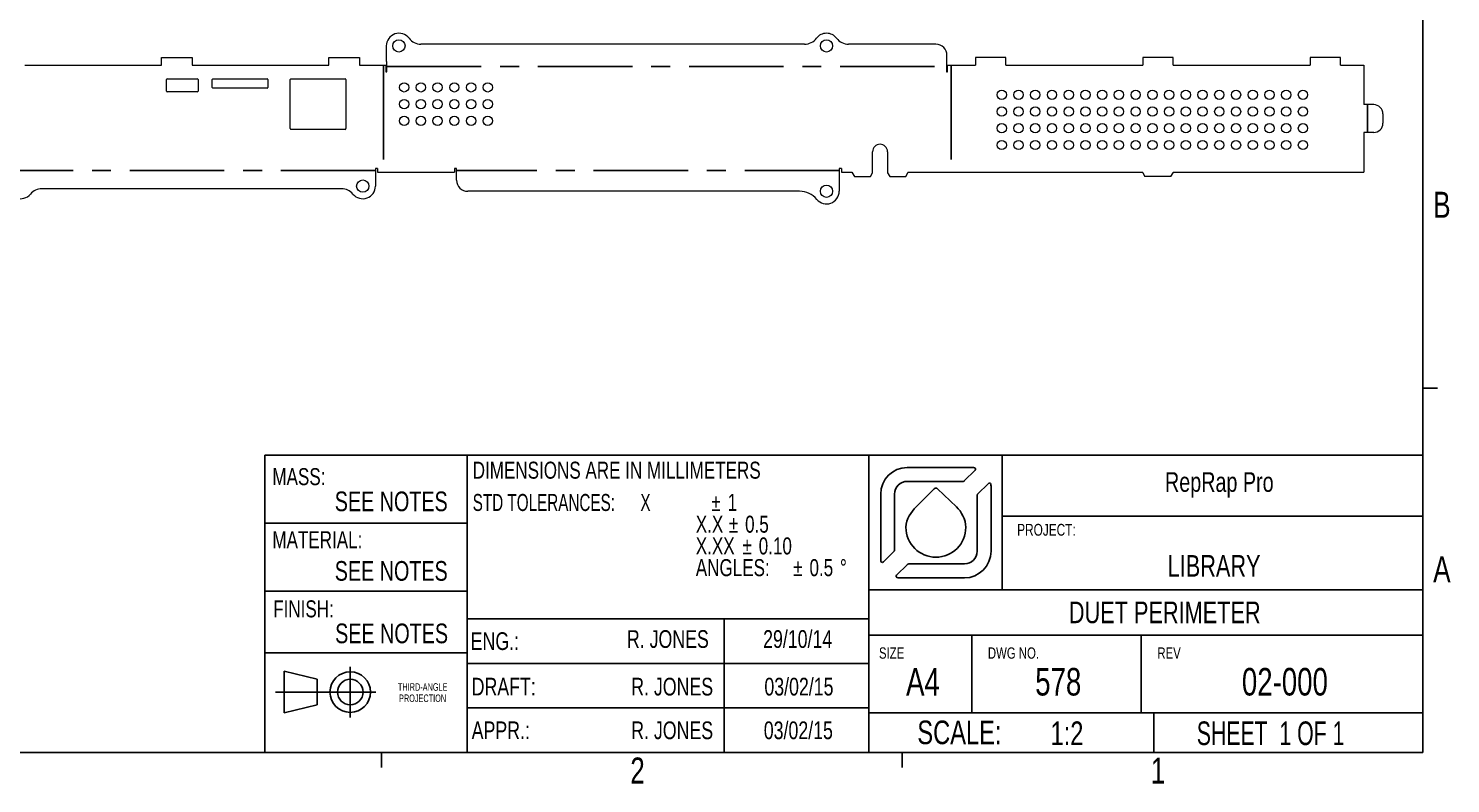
# Model space of a CAD drawing. Header units: millimetres. Extents: x 5 to 292, y 3 to 208.
# Drawn here: x 101 to 292.2, y 2.8 to 104.3 of the extents above; entities that cross this region are included whole.
import ezdxf

# ---------------------------------------------------------------- set-up
doc = ezdxf.new("R2010")
doc.units = ezdxf.units.MM
doc.linetypes.add('CENTERX2', pattern=[20.32, 12.7, -2.54, 2.54, -2.54])
doc.layers.add('FORMAT', color=7, linetype='Continuous')
doc.layers.add('SLD-0', color=7, linetype='Continuous')
doc.styles.add('SLDTEXTSTYLE0', font='TXT', dxfattribs={"width": 0.605})
doc.styles.add('SLDTEXTSTYLE1', font='TXT', dxfattribs={"width": 0.75})
doc.styles.add('SLDTEXTSTYLE2', font='TXT', dxfattribs={"width": 0.670455})
doc.styles.add('SLDTEXTSTYLE3', font='TXT', dxfattribs={"width": 0.673077})

# ---------------------------------------------------------------- blocks, each defined once
blk = doc.blocks.new('SW_NOTE_0')
at = {"layer": 'FORMAT', "color": 0, "char_height": 2.032, "attachment_point": 2, "style": 'SLDTEXTSTYLE0'}
for s, insert in [('THIRD-ANGLE', (9.43, 2.62)), ('PROJECTION', (9.4, -0.41))]:
    blk.add_mtext(s, dxfattribs=dict(at, insert=insert))
blk = doc.blocks.new('Block4')
at = {"layer": 'FORMAT'}
for p, q in [((408.25, 31.22), (408.25, 17.57)), ((408.25, 18.05), (408.25, 30.75)), ((390.47, 29.99), (390.47, 18.81)), ((399.36, 27.83), (390.47, 29.99)), ((399.36, 27.83), (399.36, 20.97)), ((388.18, 24.4), (415.08, 24.4)), ((399.36, 20.97), (390.47, 18.81))]:
    blk.add_line(p, q, dxfattribs=at)
for radius in [5.46, 3.43]:
    blk.add_circle((408.25, 24.4), radius, dxfattribs=at)
at = {"layer": 'FORMAT', "color": 7}
blk.add_blockref('SW_NOTE_0', (418.3, 24.16), dxfattribs=at)
blk = doc.blocks.new('SW_NOTE_2')
at = {"layer": 'FORMAT', "color": 0, "attachment_point": 1}
for s, insert, char_height, style in [('DIMENSIONS ARE IN MILLIMETERS', (0, 2.95), 2.286, 'SLDTEXTSTYLE1'), ('STD TOLERANCES:      X', (0, -1.39), 2.286, 'SLDTEXTSTYLE2'), ('%%p', (32.09, -1.39), 2.286, 'SLDTEXTSTYLE1'), ('1', (34.27, -1.39), 2.29, 'SLDTEXTSTYLE1'), ('X.X', (30, -4.31), 2.286, 'SLDTEXTSTYLE1'), ('%%p', (34.45, -4.31), 2.286, 'SLDTEXTSTYLE1'), ('0.5', (36.63, -4.31), 2.286, 'SLDTEXTSTYLE1'), ('X.XX', (30, -7.23), 2.286, 'SLDTEXTSTYLE1'), ('%%p', (36.28, -7.23), 2.286, 'SLDTEXTSTYLE1'), ('0.10', (38.46, -7.23), 2.286, 'SLDTEXTSTYLE1'), ('ANGLES:', (30, -10.15), 2.286, 'SLDTEXTSTYLE1'), ('%%p', (43.11, -10.15), 2.286, 'SLDTEXTSTYLE1'), ('0.5', (45.29, -10.15), 2.286, 'SLDTEXTSTYLE1'), ('%%d', (49.39, -10.15), 2.286, 'SLDTEXTSTYLE1')]:
    blk.add_mtext(s, dxfattribs=dict(at, insert=insert, char_height=char_height, style=style))

msp = doc.modelspace()

# ---------------------------------------------------------------- linework, layer by layer
at = {"color": 7, "linetype": 'Continuous', "lineweight": 15}
for p, q in [((149.13, 102), (149.13, 99.89)), ((205.38, 102.23), (153.78, 102.23)), ((223.03, 102.23), (211.28, 102.23)), ((118.91, 99.43), (118.91, 100.43)), ((118.91, 100.43), (123.01, 100.43)), ((123.01, 100.43), (123.01, 99.43)), ((141.41, 99.43), (141.41, 100.43)), ((141.41, 100.43), (145.51, 100.43)), ((145.51, 100.43), (145.51, 99.43)), ((149.2, 99.89), (149.13, 99.89)), ((149.2, 98.54), (149.2, 99.89)), ((224.53, 99.89), (224.46, 99.89)), ((224.46, 99.89), (224.46, 98.54)), ((224.53, 99.89), (224.53, 100.73)), ((228.35, 100.43), (228.35, 99.43)), ((232.45, 100.43), (228.35, 100.43)), ((232.45, 99.43), (232.45, 100.43)), ((250.85, 100.43), (250.85, 99.43)), ((254.95, 100.43), (250.85, 100.43)), ((254.95, 99.43), (254.95, 100.43)), ((273.35, 100.43), (273.35, 99.43)), ((277.45, 100.43), (273.35, 100.43)), ((277.45, 99.43), (277.45, 100.43)), ((100.51, 99.43), (118.91, 99.43)), ((119.66, 97.58), (123.71, 97.58)), ((123.01, 99.43), (141.41, 99.43)), ((125.81, 97.58), (133.11, 97.58)), ((136.31, 97.58), (143.61, 97.58)), ((145.51, 99.43), (149.06, 99.43)), ((149.06, 99.43), (149.06, 98.54)), ((149.06, 98.54), (149.2, 98.54)), ((224.46, 98.54), (224.6, 98.54)), ((224.6, 98.54), (224.6, 99.43)), ((224.6, 99.43), (228.35, 99.43)), ((232.45, 99.43), (250.85, 99.43)), ((254.95, 99.43), (273.35, 99.43)), ((277.45, 99.43), (280.57, 99.43)), ((280.57, 99.43), (280.57, 94.11)), ((119.56, 95.93), (119.56, 97.48)), ((123.71, 95.83), (119.66, 95.83)), ((123.81, 97.48), (123.81, 95.93)), ((125.71, 96.43), (125.71, 97.48)), ((133.11, 96.33), (125.81, 96.33)), ((133.21, 97.48), (133.21, 96.43)), ((136.21, 90.88), (136.21, 97.48)), ((143.71, 97.48), (143.71, 90.88)), ((281.91, 94.11), (280.57, 94.11)), ((283.16, 92.86), (283.16, 91.61)), ((143.61, 90.78), (136.31, 90.78)), ((281.91, 90.36), (280.57, 90.36)), ((280.57, 90.36), (280.57, 85.03)), ((214.53, 84.95), (214.53, 87.78)), ((216.53, 87.78), (216.53, 84.95)), ((147.96, 85.53), (147.66, 85.53)), ((147.66, 85.53), (147.66, 83.16)), ((147.96, 85.53), (147.96, 85.03)), ((147.96, 85.03), (158.29, 85.03)), ((158.59, 85.53), (158.29, 85.53)), ((158.29, 85.53), (158.29, 85.03)), ((158.59, 83.96), (158.59, 85.53)), ((210.33, 85.53), (210.03, 85.53)), ((210.03, 85.53), (210.03, 82.46)), ((210.33, 85.53), (210.33, 85.03)), ((210.33, 85.03), (211.78, 85.03)), ((211.78, 85.03), (211.78, 84.95)), ((211.78, 84.95), (212.08, 84.43)), ((212.08, 84.43), (214.23, 84.43)), ((214.23, 84.43), (214.53, 84.95)), ((216.53, 84.95), (216.83, 84.43)), ((216.83, 84.43), (218.98, 84.43)), ((218.98, 84.43), (219.28, 84.95)), ((219.28, 85.03), (250.85, 85.03)), ((219.28, 85.03), (219.28, 84.95)), ((250.85, 84.95), (250.85, 85.03)), ((250.85, 84.95), (251.15, 84.43)), ((254.65, 84.43), (251.15, 84.43)), ((254.65, 84.43), (254.95, 84.95)), ((254.95, 85.03), (280.57, 85.03)), ((254.95, 85.03), (254.95, 84.95)), ((143.11, 82.8), (102.81, 82.8)), ((204.71, 82.46), (160.09, 82.46))]:
    msp.add_line(p, q, dxfattribs=at)
at = {"color": 7, "linetype": 'CENTERX2'}
for p, q in [((148.75, 99.43), (148.75, 85.03)), ((149.2, 99.22), (224.46, 99.22)), ((225.11, 99.43), (225.11, 85.03)), ((281.08, 94.11), (281.08, 90.36)), ((147.66, 85.25), (98.26, 85.25)), ((210.03, 85.25), (158.59, 85.25))]:
    msp.add_line(p, q, dxfattribs=at)
at = {"color": 7, "linetype": 'Continuous', "lineweight": 15}
for centre, radius in [((150.83, 102), 0.825), ((208.33, 102), 0.825), ((151.53, 96.43), 0.625), ((153.78, 96.43), 0.625), ((156.03, 96.43), 0.625), ((158.28, 96.43), 0.625), ((160.53, 96.43), 0.625), ((162.78, 96.43), 0.625), ((231.9, 95.43), 0.625), ((234.15, 95.43), 0.625), ((236.4, 95.43), 0.625), ((238.65, 95.43), 0.625), ((240.9, 95.43), 0.625), ((243.15, 95.43), 0.625), ((245.4, 95.43), 0.625), ((247.65, 95.43), 0.625), ((249.9, 95.43), 0.625), ((252.15, 95.43), 0.625), ((254.4, 95.43), 0.625), ((256.65, 95.43), 0.625), ((258.9, 95.43), 0.625), ((261.15, 95.43), 0.625), ((263.4, 95.43), 0.625), ((265.65, 95.43), 0.625), ((267.9, 95.43), 0.625), ((270.15, 95.43), 0.625), ((272.4, 95.43), 0.625), ((151.53, 94.18), 0.625), ((153.78, 94.18), 0.625), ((156.03, 94.18), 0.625), ((158.28, 94.18), 0.625), ((160.53, 94.18), 0.625), ((162.78, 94.18), 0.625), ((231.9, 93.18), 0.625), ((234.15, 93.18), 0.625), ((236.4, 93.18), 0.625), ((238.65, 93.18), 0.625), ((240.9, 93.18), 0.625), ((243.15, 93.18), 0.625), ((245.4, 93.18), 0.625), ((247.65, 93.18), 0.625), ((249.9, 93.18), 0.625), ((252.15, 93.18), 0.625), ((254.4, 93.18), 0.625), ((256.65, 93.18), 0.625), ((258.9, 93.18), 0.625), ((261.15, 93.18), 0.625), ((263.4, 93.18), 0.625), ((265.65, 93.18), 0.625), ((267.9, 93.18), 0.625), ((270.15, 93.18), 0.625), ((272.4, 93.18), 0.625), ((151.53, 91.93), 0.625), ((153.78, 91.93), 0.625), ((156.03, 91.93), 0.625), ((158.28, 91.93), 0.625), ((160.53, 91.93), 0.625), ((162.78, 91.93), 0.625), ((231.9, 90.93), 0.625), ((234.15, 90.93), 0.625), ((236.4, 90.93), 0.625), ((238.65, 90.93), 0.625), ((240.9, 90.93), 0.625), ((243.15, 90.93), 0.625), ((245.4, 90.93), 0.625), ((247.65, 90.93), 0.625), ((249.9, 90.93), 0.625), ((252.15, 90.93), 0.625), ((254.4, 90.93), 0.625), ((256.65, 90.93), 0.625), ((258.9, 90.93), 0.625), ((261.15, 90.93), 0.625), ((263.4, 90.93), 0.625), ((265.65, 90.93), 0.625), ((267.9, 90.93), 0.625), ((270.15, 90.93), 0.625), ((272.4, 90.93), 0.625), ((231.9, 88.68), 0.625), ((234.15, 88.68), 0.625), ((236.4, 88.68), 0.625), ((238.65, 88.68), 0.625), ((240.9, 88.68), 0.625), ((243.15, 88.68), 0.625), ((245.4, 88.68), 0.625), ((247.65, 88.68), 0.625), ((249.9, 88.68), 0.625), ((252.15, 88.68), 0.625), ((254.4, 88.68), 0.625), ((256.65, 88.68), 0.625), ((258.9, 88.68), 0.625), ((261.15, 88.68), 0.625), ((263.4, 88.68), 0.625), ((265.65, 88.68), 0.625), ((267.9, 88.68), 0.625), ((270.15, 88.68), 0.625), ((272.4, 88.68), 0.625), ((145.96, 83.16), 0.825), ((208.33, 82.46), 0.825)]:
    msp.add_circle(centre, radius, dxfattribs=at)
for centre, radius, start, end in [((150.83, 102), 1.7, 37.0585, 180), ((208.33, 102), 1.7, 37.0585, 142.9415), ((153.78, 104.23), 2, 217.0585, 270), ((205.38, 104.23), 2, 270, 322.9415), ((211.28, 104.23), 2, 217.0585, 270), ((223.03, 100.73), 1.5, 0, 90), ((119.66, 97.48), 0.1, 90, 180), ((123.71, 97.48), 0.1, 0, 90), ((125.81, 97.48), 0.1, 90, 180), ((133.11, 97.48), 0.1, 0, 90), ((136.31, 97.48), 0.1, 90, 180), ((143.61, 97.48), 0.1, 0, 90), ((119.66, 95.93), 0.1, 180, 270), ((123.71, 95.93), 0.1, 270, 0), ((125.81, 96.43), 0.1, 180, 270), ((133.11, 96.43), 0.1, 270, 0), ((281.91, 92.86), 1.25, 0, 90), ((136.31, 90.88), 0.1, 180, 270), ((143.61, 90.88), 0.1, 270, 0), ((281.91, 91.61), 1.25, 270, 0), ((215.53, 87.78), 1, 0, 180), ((99.96, 83.16), 1.7, 180, 320.335), ((102.81, 80.8), 2, 90, 140.335), ((143.11, 80.8), 2, 39.665, 90), ((145.96, 83.16), 1.7, 219.665, 0), ((160.09, 83.96), 1.5, 180, 270), ((204.71, 79.46), 3, 39.665, 90), ((208.33, 82.46), 1.7, 219.665, 0)]:
    msp.add_arc(centre, radius, start, end, dxfattribs=at)
at = {"layer": 'FORMAT'}
for p, q in [((288.5, 203), (288.5, 7)), ((290.5, 56), (288.5, 56)), ((214.03, 13), (159.99, 13)), ((8.5, 7), (288.5, 7)), ((148.5, 5), (148.5, 7)), ((218.5, 5), (218.5, 7))]:
    msp.add_line(p, q, dxfattribs=at)
at = {"layer": 'SLD-0'}
for p, q in [((288.5, 47), (132.81, 47)), ((132.81, 7), (132.81, 47)), ((159.99, 7), (159.99, 47)), ((231.94, 47), (231.94, 28.89)), ((132.81, 37.83), (159.99, 37.83)), ((132.81, 28.69), (159.99, 28.69)), ((214.03, 28.89), (288.5, 28.89)), ((214.03, 25), (159.99, 25)), ((194.57, 25), (194.57, 7)), ((288.5, 22.79), (214.03, 22.79)), ((227.89, 12.34), (227.89, 22.79)), ((250.63, 12.34), (250.63, 22.79)), ((159.99, 20.41), (132.81, 20.41)), ((214.03, 19), (159.99, 19)), ((288.5, 12.34), (214.03, 12.34)), ((252.34, 7), (252.34, 12.34))]:
    msp.add_line(p, q, dxfattribs=at)
at = {"layer": 'SLD-0', "linetype": 'Continuous'}
for p, q in [((214.03, 7), (214.03, 47)), ((227.94, 45.33), (219.19, 45.33)), ((226.86, 43.52), (228.32, 44.98)), ((219.19, 43.46), (226.73, 43.46)), ((222.82, 42.48), (220.4, 40.05)), ((225.82, 40.05), (223.25, 42.48)), ((230.1, 43.2), (228.64, 41.74)), ((230.45, 34.07), (230.45, 42.81)), ((215.62, 41.76), (215.62, 33.01)), ((217.49, 34.22), (217.49, 41.76)), ((228.58, 41.61), (228.58, 34.07)), ((288.5, 38.8), (231.94, 38.8)), ((215.97, 32.63), (217.43, 34.09)), ((219.21, 32.31), (217.75, 30.85)), ((226.88, 32.37), (219.34, 32.37)), ((218.14, 30.49), (226.88, 30.49))]:
    msp.add_line(p, q, dxfattribs=at)
for points in [[(219.19, 45.33), (217.23, 45.33), (215.62, 43.72), (215.62, 41.76)], [(227.95, 45.33), (227.95, 45.33), (227.94, 45.33), (227.94, 45.33)], [(228.23, 45.3), (228.14, 45.32), (228.05, 45.34), (227.95, 45.33)], [(228.36, 45.19), (228.34, 45.24), (228.29, 45.28), (228.23, 45.3)], [(228.32, 44.98), (228.37, 45.03), (228.39, 45.12), (228.36, 45.19)], [(217.49, 41.76), (217.49, 42.72), (218.23, 43.46), (219.19, 43.46)], [(223.04, 42.57), (222.97, 42.57), (222.88, 42.54), (222.82, 42.48)], [(223.25, 42.48), (223.19, 42.53), (223.12, 42.57), (223.04, 42.57)], [(226.73, 43.46), (226.76, 43.47), (226.8, 43.48), (226.82, 43.5)], [(226.82, 43.5), (226.84, 43.5), (226.85, 43.51), (226.86, 43.52)], [(230.31, 43.24), (230.24, 43.27), (230.15, 43.25), (230.1, 43.2)], [(230.42, 43.11), (230.4, 43.17), (230.36, 43.22), (230.31, 43.24)], [(230.45, 42.83), (230.46, 42.93), (230.44, 43.02), (230.42, 43.11)], [(230.45, 42.81), (230.45, 42.82), (230.45, 42.82), (230.45, 42.83)], [(228.62, 41.7), (228.6, 41.67), (228.59, 41.64), (228.58, 41.61)], [(228.64, 41.74), (228.63, 41.73), (228.62, 41.71), (228.62, 41.7)], [(220.38, 40.03), (219.73, 39.32), (219.01, 38.42), (219.01, 37.29)], [(220.4, 40.05), (220.39, 40.05), (220.38, 40.04), (220.38, 40.03)], [(227.06, 37.29), (227.06, 38.34), (226.45, 39.39), (225.82, 40.05)], [(219.01, 37.29), (219.01, 35.07), (220.83, 33.27), (223.04, 33.27)], [(223.04, 33.27), (225.27, 33.27), (227.06, 35.07), (227.06, 37.29)], [(215.62, 33), (215.61, 32.9), (215.63, 32.81), (215.65, 32.72)], [(215.62, 33.01), (215.62, 33.01), (215.62, 33), (215.62, 33)], [(215.65, 32.72), (215.67, 32.66), (215.71, 32.61), (215.77, 32.59)], [(215.77, 32.59), (215.83, 32.56), (215.92, 32.58), (215.97, 32.63)], [(217.43, 34.09), (217.44, 34.1), (217.45, 34.11), (217.45, 34.13)], [(217.45, 34.13), (217.47, 34.15), (217.48, 34.19), (217.49, 34.22)], [(226.88, 30.49), (228.84, 30.49), (230.45, 32.11), (230.45, 34.07)], [(228.58, 34.07), (228.58, 33.11), (227.84, 32.37), (226.88, 32.37)], [(217.75, 30.85), (217.7, 30.79), (217.68, 30.71), (217.71, 30.64)], [(217.71, 30.64), (217.73, 30.59), (217.78, 30.54), (217.84, 30.53)], [(219.25, 32.33), (219.23, 32.32), (219.22, 32.32), (219.21, 32.31)], [(219.34, 32.37), (219.31, 32.36), (219.27, 32.35), (219.25, 32.33)], [(217.84, 30.53), (217.93, 30.51), (218.02, 30.49), (218.12, 30.49)], [(218.12, 30.49), (218.12, 30.49), (218.13, 30.49), (218.14, 30.49)]]:
    msp.add_open_spline(points, degree=3, dxfattribs=at)

# ---------------------------------------------------------------- block references
at = {"color": 7, "linetype": 'Continuous', "xscale": 0.5, "yscale": 0.5, "zscale": 0.5}
msp.add_blockref('Block4', (-59.84, 2.94), dxfattribs=at)
at = {"layer": 'FORMAT'}
msp.add_blockref('SW_NOTE_2', (160.75, 43.16), dxfattribs=at)

# ---------------------------------------------------------------- texts
for s, insert, char_height, attachment_point, style in [('B', (289.91, 82.4), 3.5, 1, 'SLDTEXTSTYLE1'), ('MASS:', (133.81, 45.24), 2.286, 1, 'SLDTEXTSTYLE1'), ('RepRap Pro', (261.15, 44.7), 2.646, 2, 'SLDTEXTSTYLE1'), ('SEE NOTES', (142.2, 42.1), 2.646, 1, 'SLDTEXTSTYLE1'), ('MATERIAL:', (133.81, 36.76), 2.286, 1, 'SLDTEXTSTYLE1'), ('PROJECT:', (233.97, 37.75), 1.587, 1, 'SLDTEXTSTYLE1'), ('SEE NOTES', (142.2, 32.75), 2.646, 1, 'SLDTEXTSTYLE1'), ('LIBRARY', (260.45, 33.56), 2.91, 2, 'SLDTEXTSTYLE1'), ('A', (289.91, 33.4), 3.5, 1, 'SLDTEXTSTYLE1'), ('FINISH:', (133.92, 27.47), 2.286, 1, 'SLDTEXTSTYLE1'), ('DUET PERIMETER', (253.81, 27.31), 2.9104, 2, 'SLDTEXTSTYLE1'), ('SEE NOTES', (142.25, 24.35), 2.646, 1, 'SLDTEXTSTYLE1'), ('ENG.:', (160.48, 23.18), 2.381, 1, 'SLDTEXTSTYLE1'), ('R. JONES', (192.5, 23.46), 2.381, 3, 'SLDTEXTSTYLE1'), ('29/10/14', (204.45, 23.46), 2.381, 2, 'SLDTEXTSTYLE1'), ('SIZE', (215.38, 21.15), 1.524, 1, 'SLDTEXTSTYLE1'), ('DWG NO.', (230.03, 21.15), 1.524, 1, 'SLDTEXTSTYLE1'), ('REV', (252.82, 21.15), 1.524, 1, 'SLDTEXTSTYLE1'), ('A4', (221.3, 18.38), 3.704, 2, 'SLDTEXTSTYLE1'), ('578', (239.49, 18.38), 3.704, 2, 'SLDTEXTSTYLE1'), ('02-000', (269.97, 18.38), 3.704, 2, 'SLDTEXTSTYLE1'), ('DRAFT:', (160.61, 17.06), 2.381, 1, 'SLDTEXTSTYLE1'), ('R. JONES', (193.08, 17.06), 2.381, 3, 'SLDTEXTSTYLE1'), ('03/02/15', (204.62, 17.06), 2.381, 2, 'SLDTEXTSTYLE1'), ('APPR.:', (160.61, 11.19), 2.381, 1, 'SLDTEXTSTYLE1'), ('R. JONES', (193.08, 11.19), 2.381, 3, 'SLDTEXTSTYLE1'), ('03/02/15', (204.54, 11.19), 2.381, 2, 'SLDTEXTSTYLE1'), ('SCALE:', (220.54, 11.31), 3.175, 1, 'SLDTEXTSTYLE1'), ('1:2', (238.45, 11.19), 3.175, 1, 'SLDTEXTSTYLE1'), ('SHEET  1 OF 1', (258.12, 11.19), 3.175, 1, 'SLDTEXTSTYLE3'), ('2', (181.94, 6.34), 3.5, 1, 'SLDTEXTSTYLE1'), ('1', (251.94, 6.34), 3.5, 1, 'SLDTEXTSTYLE1')]:
    msp.add_mtext(s, dxfattribs=dict(at, insert=insert, char_height=char_height, attachment_point=attachment_point, style=style))

doc.saveas('drawing.dxf')
